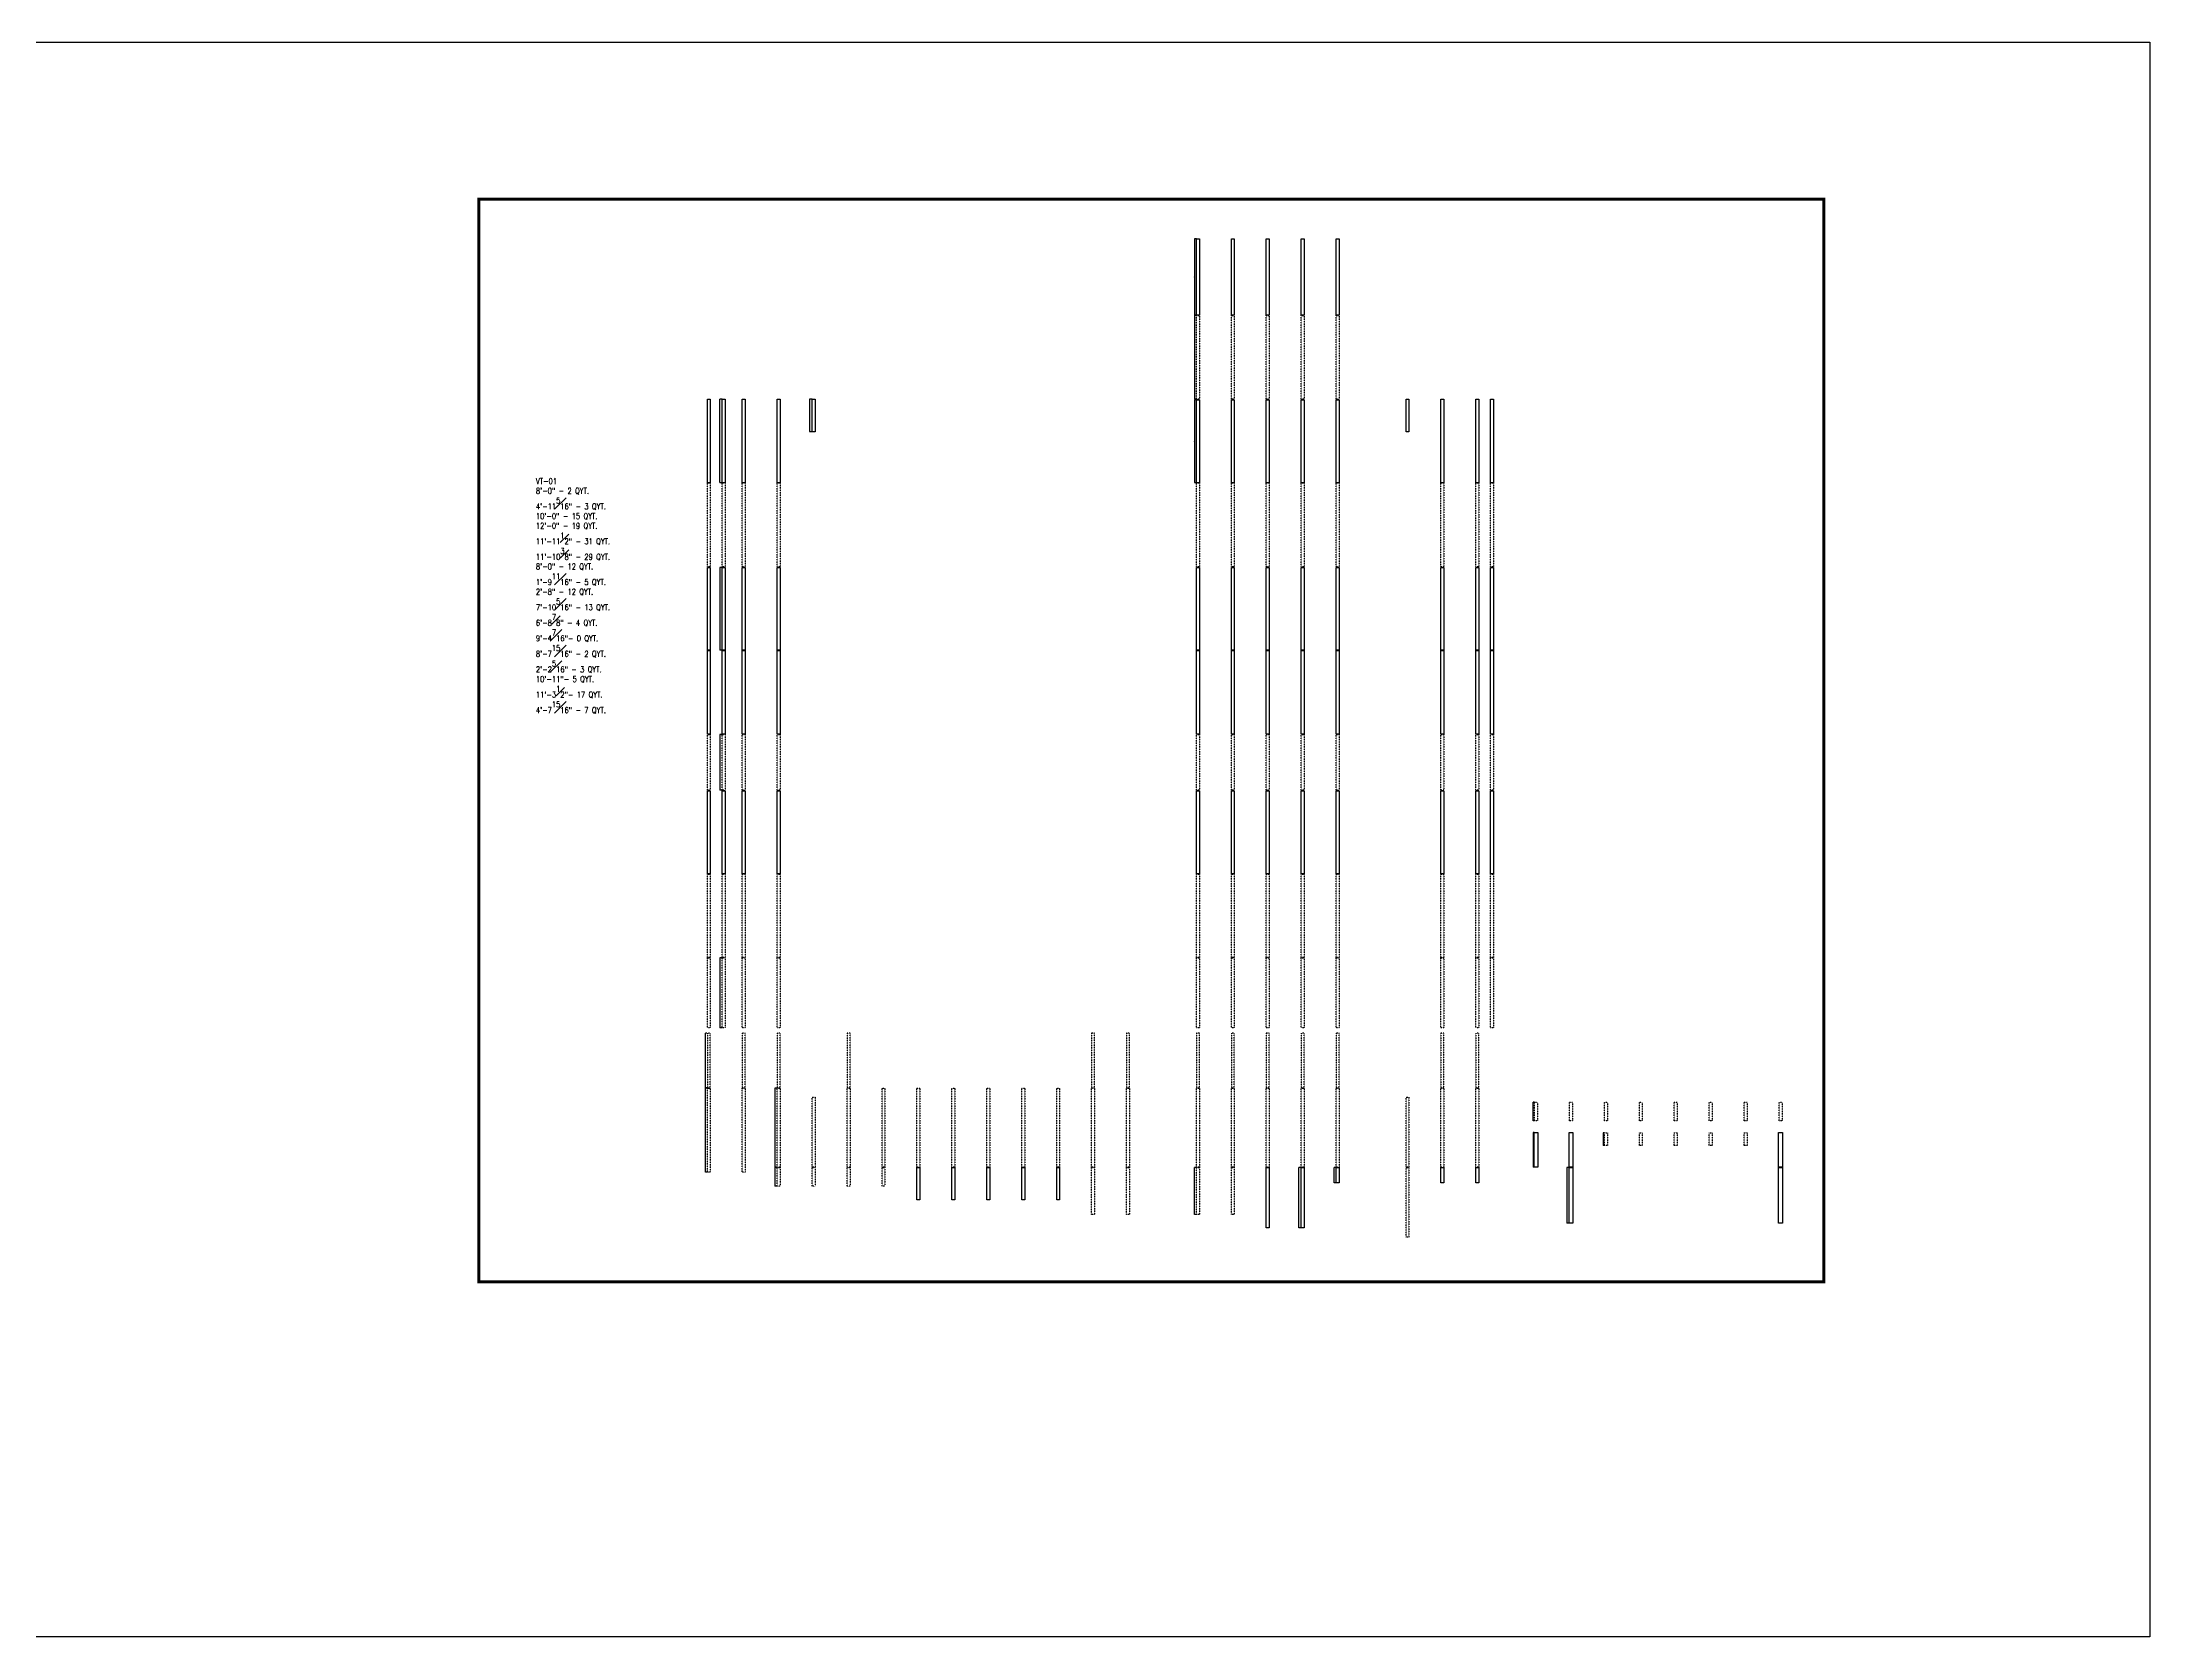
# Model space of a CAD drawing. Header units: inches. Extents: x 0 to 14480, y -2 to 5034.
# Drawn here: x 10860 to 14480, y 2154 to 4894 of the extents above; entities that cross this region are included whole.
import ezdxf

# ---------------------------------------------------------------- set-up
doc = ezdxf.new("R2010")
doc.units = ezdxf.units.IN
doc.header["$MEASUREMENT"] = 0
doc.linetypes.add('NBK_Hidden', pattern=[0.125, 0.083333, -0.041667])
doc.layers.add('!Extrusion', color=140, linetype='Continuous', lineweight=25)
doc.layers.add('0 @ 1', color=7, linetype='Continuous')
doc.styles.add('Romans', font='romans.shx', dxfattribs={"width": 0.8})
doc.dimstyles.new('NBK$0', dxfattribs={"dimtxt": 0.0625, "dimasz": 0.046875, "dimexe": 0, "dimexo": 0.03125, "dimgap": 0.03, "dimtad": 3, "dimdec": 4, "dimzin": 3, "dimdsep": 46, "dimlunit": 4, "dimtxsty": 'Romans', "dimblk": 'DOT', "dimblk1": 'DOT', "dimblk2": 'DOT', "dimcen": 0, "dimazin": 2, "dimtfac": 0.8, "dimtdec": 4, "dimtmove": 2, "dimatfit": 2, "dimfxl": 1, "dimtfill": 1, "dimfrac": 1, "dimtolj": 1, "dimtzin": 0, "dimarcsym": 1})

# ---------------------------------------------------------------- blocks, each defined once
blk = doc.blocks.new('_Dot')
at = {"color": 0, "linetype": 'ByBlock', "lineweight": -2}
blk.add_line((-0.5, 0), (-1, 0), dxfattribs=at)
at = {"color": 0, "linetype": 'ByBlock', "const_width": 0.5}
blk.add_lwpolyline([(-0.25, 0, 1), (0.25, 0, 1)], format="xyb", close=True, dxfattribs=at)
blk = doc.blocks.new('*D357')
at = {"layer": '0 @ 1', "color": 0, "lineweight": -2}
for p, q in [((1083.3, 7.9), (1079.8, 7.9)), ((1079.8, -18.3), (1079.8, 7.9)), ((1083.3, -18.4), (1079.8, -18.4))]:
    blk.add_line(p, q, dxfattribs=at)
at = {"layer": 'Defpoints', "color": 0}
for p in [(1079.8, 7.9), (1083.3, 7.9), (1083.3, -18.4)]:
    blk.add_point(p, dxfattribs=at)
at = {"layer": '0 @ 1', "color": 0, "lineweight": -2, "xscale": 0.046875, "yscale": 0.046875, "zscale": 0.046875}
for p, rotation in [((1079.8, 7.9), 90), ((1079.8, -18.4), 270)]:
    blk.add_blockref('_Dot', p, dxfattribs=dict(at, rotation=rotation))
at = {"layer": '0 @ 1', "color": 0, "char_height": 0.0625, "attachment_point": 5, "rotation": 90, "style": 'Romans'}
for s, insert in [('\\A1;2\'-2{\\H0.800000x;\\S5#16;}"', (1079.8, -5.2)), ('\\A1;[668]', (1079.9, -5.2))]:
    blk.add_mtext(s, dxfattribs=dict(at, insert=insert))
blk = doc.blocks.new('*D358')
at = {"layer": '0 @ 1', "color": 0, "lineweight": -2}
for p, q in [((1023.3, 7.9), (1019.3, 7.9)), ((1019.3, -96), (1019.3, 7.9)), ((1023.3, -96), (1019.3, -96))]:
    blk.add_line(p, q, dxfattribs=at)
at = {"layer": 'Defpoints', "color": 0}
for p in [(1019.3, 7.9), (1023.3, 7.9), (1023.3, -96)]:
    blk.add_point(p, dxfattribs=at)
at = {"layer": '0 @ 1', "color": 0, "lineweight": -2, "xscale": 0.046875, "yscale": 0.046875, "zscale": 0.046875}
for p, rotation in [((1019.3, 7.9), 90), ((1019.3, -96), 270)]:
    blk.add_blockref('_Dot', p, dxfattribs=dict(at, rotation=rotation))
at = {"layer": '0 @ 1', "color": 0, "char_height": 0.0625, "attachment_point": 5, "rotation": 90, "style": 'Romans'}
for s, insert in [('\\A1;8\'-7{\\H0.800000x;\\S15#16;}"', (1019.2, -44.1)), ('\\A1;[2640.5]', (1019.3, -44.1))]:
    blk.add_mtext(s, dxfattribs=dict(at, insert=insert))
blk = doc.blocks.new('*D359')
at = {"layer": '0 @ 1', "color": 0, "lineweight": -2}
for p, q in [((843.3, 7.9), (839.9, 7.9)), ((839.9, -72.9), (839.9, 7.9)), ((843.3, -72.9), (839.9, -72.9))]:
    blk.add_line(p, q, dxfattribs=at)
at = {"layer": 'Defpoints', "color": 0}
for p in [(839.9, 7.9), (843.3, 7.9), (843.3, -72.9)]:
    blk.add_point(p, dxfattribs=at)
at = {"layer": '0 @ 1', "color": 0, "lineweight": -2, "xscale": 0.046875, "yscale": 0.046875, "zscale": 0.046875}
for p, rotation in [((839.9, 7.9), 90), ((839.9, -72.9), 270)]:
    blk.add_blockref('_Dot', p, dxfattribs=dict(at, rotation=rotation))
at = {"layer": '0 @ 1', "color": 0, "char_height": 0.0625, "attachment_point": 5, "rotation": 90, "style": 'Romans'}
for s, insert in [('\\A1;6\'-8{\\H0.800000x;\\S7#8;}"', (839.8, -32.5)), ('\\A1;[2053.5]', (840, -32.5))]:
    blk.add_mtext(s, dxfattribs=dict(at, insert=insert))
blk = doc.blocks.new('*D360')
at = {"layer": '0 @ 1', "color": 0, "lineweight": -2}
for p, q in [((123.3, 7.9), (119.1, 7.9)), ((119.1, 7.9), (119.1, -24)), ((123.3, -24.1), (119.1, -24.1))]:
    blk.add_line(p, q, dxfattribs=at)
at = {"layer": 'Defpoints', "color": 0}
for p in [(123.3, 7.9), (119.1, -24.1), (123.3, -24.1)]:
    blk.add_point(p, dxfattribs=at)
at = {"layer": '0 @ 1', "color": 0, "lineweight": -2, "xscale": 0.046875, "yscale": 0.046875, "zscale": 0.046875}
for p, rotation in [((119.1, 7.9), 90), ((119.1, -24.1), 270)]:
    blk.add_blockref('_Dot', p, dxfattribs=dict(at, rotation=rotation))
at = {"layer": '0 @ 1', "color": 0, "char_height": 0.0625, "attachment_point": 5, "rotation": 90, "style": 'Romans'}
for s, insert in [('\\A1;2\'-8"', (119, -8.1)), ('\\A1;[812.5]', (119.1, -8.1))]:
    blk.add_mtext(s, dxfattribs=dict(at, insert=insert))
blk = doc.blocks.new('*D361')
at = {"layer": '0 @ 1', "color": 0, "lineweight": -2}
for p, q in [((123.3, 143.9), (119.1, 143.9)), ((119.1, 143.9), (119.1, 8.5)), ((123.3, 8.4), (119.1, 8.4))]:
    blk.add_line(p, q, dxfattribs=at)
at = {"layer": 'Defpoints', "color": 0}
for p in [(123.3, 143.9), (119.1, 8.4), (123.3, 8.4)]:
    blk.add_point(p, dxfattribs=at)
at = {"layer": '0 @ 1', "color": 0, "lineweight": -2, "xscale": 0.046875, "yscale": 0.046875, "zscale": 0.046875}
for p, rotation in [((119.1, 143.9), 90), ((119.1, 8.4), 270)]:
    blk.add_blockref('_Dot', p, dxfattribs=dict(at, rotation=rotation))
at = {"layer": '0 @ 1', "color": 0, "char_height": 0.0625, "attachment_point": 5, "rotation": 90, "style": 'Romans'}
for s, insert in [('\\A1;11\'-3{\\H0.800000x;\\S1#2;}"', (119, 76.2)), ('\\A1;[3441.5]', (119.1, 76.2))]:
    blk.add_mtext(s, dxfattribs=dict(at, insert=insert))
blk = doc.blocks.new('*D362')
at = {"layer": '0 @ 1', "color": 0, "lineweight": -2}
for p, q in [((3.3, 143.9), (0, 143.9)), ((0, 0), (0, 143.9)), ((3.3, 0), (0, 0))]:
    blk.add_line(p, q, dxfattribs=at)
at = {"layer": 'Defpoints', "color": 0}
for p in [(0, 143.9), (3.3, 143.9), (3.3, 0)]:
    blk.add_point(p, dxfattribs=at)
at = {"layer": '0 @ 1', "color": 0, "lineweight": -2, "xscale": 0.046875, "yscale": 0.046875, "zscale": 0.046875}
for p, rotation in [((0, 143.9), 90), ((0, 0), 270)]:
    blk.add_blockref('_Dot', p, dxfattribs=dict(at, rotation=rotation))
at = {"layer": '0 @ 1', "color": 0, "char_height": 0.0625, "attachment_point": 5, "rotation": 90, "style": 'Romans'}
for s, insert in [('\\A1;12\'-0"', (-0.1, 71.9)), ('\\A1;[3657]', (0.1, 71.9))]:
    blk.add_mtext(s, dxfattribs=dict(at, insert=insert))
blk = doc.blocks.new('*D363')
at = {"layer": '0 @ 1', "color": 0, "lineweight": -2}
for p, q in [((2.5, 238.8), (0, 238.8)), ((0, 144.5), (0, 238.7)), ((2.5, 144.4), (0, 144.4))]:
    blk.add_line(p, q, dxfattribs=at)
at = {"layer": 'Defpoints', "color": 0}
for p in [(0, 238.8), (2.5, 238.8), (2.5, 144.4)]:
    blk.add_point(p, dxfattribs=at)
at = {"layer": '0 @ 1', "color": 0, "lineweight": -2, "xscale": 0.046875, "yscale": 0.046875, "zscale": 0.046875}
for p, rotation in [((0, 238.8), 90), ((0, 144.4), 270)]:
    blk.add_blockref('_Dot', p, dxfattribs=dict(at, rotation=rotation))
at = {"layer": '0 @ 1', "color": 0, "char_height": 0.0625, "attachment_point": 5, "rotation": 90, "style": 'Romans'}
for s, insert in [('\\A1;7\'-10{\\H0.800000x;\\S5#16;}"', (-0.1, 191.6)), ('\\A1;[2396]', (0.1, 191.6))]:
    blk.add_mtext(s, dxfattribs=dict(at, insert=insert))
blk = doc.blocks.new('*D364')
at = {"layer": '0 @ 1', "color": 0, "lineweight": -2}
for p, q in [((1483.2, 7.9), (1479.2, 7.9)), ((1479.2, 7.9), (1479.2, -88)), ((1483.2, -88.1), (1479.2, -88.1))]:
    blk.add_line(p, q, dxfattribs=at)
at = {"layer": 'Defpoints', "color": 0}
for p in [(1483.3, 7.9), (1479.2, -88.1), (1483.3, -88.1)]:
    blk.add_point(p, dxfattribs=at)
at = {"layer": '0 @ 1', "color": 0, "lineweight": -2, "xscale": 0.046875, "yscale": 0.046875, "zscale": 0.046875}
for p, rotation in [((1479.2, 7.9), 90), ((1479.2, -88.1), 270)]:
    blk.add_blockref('_Dot', p, dxfattribs=dict(at, rotation=rotation))
at = {"layer": '0 @ 1', "color": 0, "char_height": 0.0625, "attachment_point": 5, "rotation": 90, "style": 'Romans'}
for s, insert in [('\\A1;8\'-0"', (1479.2, -40.1)), ('\\A1;[2438.5]', (1479.3, -40.1))]:
    blk.add_mtext(s, dxfattribs=dict(at, insert=insert))
blk = doc.blocks.new('*D365')
at = {"layer": '0 @ 1', "color": 0, "lineweight": -2}
for p, q in [((1423.2, 67.8), (1421.9, 67.8)), ((1421.9, 67.7), (1421.9, 8.5)), ((1423.2, 8.4), (1421.9, 8.4))]:
    blk.add_line(p, q, dxfattribs=at)
at = {"layer": 'Defpoints', "color": 0}
for p in [(1423.3, 67.8), (1421.9, 8.4), (1423.3, 8.4)]:
    blk.add_point(p, dxfattribs=at)
at = {"layer": '0 @ 1', "color": 0, "lineweight": -2, "xscale": 0.046875, "yscale": 0.046875, "zscale": 0.046875}
for p, rotation in [((1421.9, 67.8), 90), ((1421.9, 8.4), 270)]:
    blk.add_blockref('_Dot', p, dxfattribs=dict(at, rotation=rotation))
at = {"layer": '0 @ 1', "color": 0, "char_height": 0.0625, "attachment_point": 5, "rotation": 90, "style": 'Romans'}
for s, insert in [('\\A1;4\'-11{\\H0.800000x;\\S5#16;}"', (1421.8, 38.1)), ('\\A1;[1507]', (1422, 38.1))]:
    blk.add_mtext(s, dxfattribs=dict(at, insert=insert))
blk = doc.blocks.new('*D366')
at = {"layer": '0 @ 1', "color": 0, "lineweight": -2}
for p, q in [((1424, 120), (1421.9, 120)), ((1421.9, 88), (1421.9, 119.9)), ((1424, 88), (1421.9, 88))]:
    blk.add_line(p, q, dxfattribs=at)
at = {"layer": 'Defpoints', "color": 0}
for p in [(1421.9, 120), (1424.1, 120), (1424.1, 88)]:
    blk.add_point(p, dxfattribs=at)
at = {"layer": '0 @ 1', "color": 0, "lineweight": -2, "xscale": 0.046875, "yscale": 0.046875, "zscale": 0.046875}
for p, rotation in [((1421.9, 120), 90), ((1421.9, 88), 270)]:
    blk.add_blockref('_Dot', p, dxfattribs=dict(at, rotation=rotation))
at = {"layer": '0 @ 1', "color": 0, "char_height": 0.0625, "attachment_point": 5, "rotation": 90, "style": 'Romans'}
for s, insert in [('\\A1;2\'-8"', (1421.8, 104)), ('\\A1;[812.5]', (1422, 104))]:
    blk.add_mtext(s, dxfattribs=dict(at, insert=insert))
blk = doc.blocks.new('*D367')
at = {"layer": '0 @ 1', "color": 0, "lineweight": -2}
for p, q in [((28.9, 751.9), (24.5, 751.9)), ((24.5, 751.9), (24.5, 656)), ((28.9, 655.9), (24.5, 655.9))]:
    blk.add_line(p, q, dxfattribs=at)
at = {"layer": 'Defpoints', "color": 0}
for p in [(28.9, 751.9), (24.5, 655.9), (28.9, 655.9)]:
    blk.add_point(p, dxfattribs=at)
at = {"layer": '0 @ 1', "color": 0, "lineweight": -2, "xscale": 0.046875, "yscale": 0.046875, "zscale": 0.046875}
for p, rotation in [((24.5, 751.9), 90), ((24.5, 655.9), 270)]:
    blk.add_blockref('_Dot', p, dxfattribs=dict(at, rotation=rotation))
at = {"layer": '0 @ 1', "color": 0, "char_height": 0.0625, "attachment_point": 5, "rotation": 90, "style": 'Romans'}
for s, insert in [('\\A1;8\'-0"', (24.5, 703.9)), ('\\A1;[2438.5]', (24.6, 703.9))]:
    blk.add_mtext(s, dxfattribs=dict(at, insert=insert))
blk = doc.blocks.new('*D368')
at = {"layer": '0 @ 1', "color": 0, "lineweight": -2}
for p, q in [((28.9, 1327.9), (24.5, 1327.9)), ((24.5, 1184.5), (24.5, 1327.9)), ((28.9, 1184.4), (24.5, 1184.4))]:
    blk.add_line(p, q, dxfattribs=at)
at = {"layer": 'Defpoints', "color": 0}
for p in [(24.5, 1327.9), (28.9, 1327.9), (28.9, 1184.4)]:
    blk.add_point(p, dxfattribs=at)
at = {"layer": '0 @ 1', "color": 0, "lineweight": -2, "xscale": 0.046875, "yscale": 0.046875, "zscale": 0.046875}
for p, rotation in [((24.5, 1327.9), 90), ((24.5, 1184.4), 270)]:
    blk.add_blockref('_Dot', p, dxfattribs=dict(at, rotation=rotation))
at = {"layer": '0 @ 1', "color": 0, "char_height": 0.0625, "attachment_point": 5, "rotation": 90, "style": 'Romans'}
for s, insert in [('\\A1;11\'-11{\\H0.800000x;\\S1#2;}"', (24.4, 1256.2)), ('\\A1;[3645]', (24.6, 1256.2))]:
    blk.add_mtext(s, dxfattribs=dict(at, insert=insert))
blk = doc.blocks.new('*D369')
at = {"layer": '0 @ 1', "color": 0, "lineweight": -2}
for p, q in [((183.3, 1328), (178.9, 1328)), ((178.9, 1327.9), (178.9, 1272.1)), ((183.3, 1272), (178.9, 1272))]:
    blk.add_line(p, q, dxfattribs=at)
at = {"layer": 'Defpoints', "color": 0}
for p in [(183.3, 1328), (178.9, 1272), (183.3, 1272)]:
    blk.add_point(p, dxfattribs=at)
at = {"layer": '0 @ 1', "color": 0, "lineweight": -2, "xscale": 0.046875, "yscale": 0.046875, "zscale": 0.046875}
for p, rotation in [((178.9, 1328), 90), ((178.9, 1272), 270)]:
    blk.add_blockref('_Dot', p, dxfattribs=dict(at, rotation=rotation))
at = {"layer": '0 @ 1', "color": 0, "char_height": 0.0625, "attachment_point": 5, "rotation": 90, "style": 'Romans'}
for s, insert in [('\\A1;4\'-7{\\H0.800000x;\\S15#16;}"', (178.9, 1300)), ('\\A1;[1421.5]', (179, 1300))]:
    blk.add_mtext(s, dxfattribs=dict(at, insert=insert))
blk = doc.blocks.new('*D370')
at = {"layer": '0 @ 1', "color": 0, "lineweight": -2}
for p, q in [((843.3, 1326.8), (839.7, 1326.8)), ((839.7, 1326.7), (839.7, 1184.5)), ((843.3, 1184.4), (839.7, 1184.4))]:
    blk.add_line(p, q, dxfattribs=at)
at = {"layer": 'Defpoints', "color": 0}
for p in [(843.3, 1326.8), (839.7, 1184.4), (843.3, 1184.4)]:
    blk.add_point(p, dxfattribs=at)
at = {"layer": '0 @ 1', "color": 0, "lineweight": -2, "xscale": 0.046875, "yscale": 0.046875, "zscale": 0.046875}
for p, rotation in [((839.7, 1326.8), 90), ((839.7, 1184.4), 270)]:
    blk.add_blockref('_Dot', p, dxfattribs=dict(at, rotation=rotation))
at = {"layer": '0 @ 1', "color": 0, "char_height": 0.0625, "attachment_point": 5, "rotation": 90, "style": 'Romans'}
for s, insert in [('\\A1;11\'-10{\\H0.800000x;\\S3#8;}"', (839.6, 1255.6)), ('\\A1;[3615.5]', (839.7, 1255.6))]:
    blk.add_mtext(s, dxfattribs=dict(at, insert=insert))
blk = doc.blocks.new('*D371')
at = {"layer": '0 @ 1', "color": 0, "lineweight": -2}
for p, q in [((1544, 67.3), (1542.1, 67.3)), ((1542.1, 67.3), (1542.1, 45.6)), ((1544, 45.6), (1542.1, 45.6))]:
    blk.add_line(p, q, dxfattribs=at)
at = {"layer": 'Defpoints', "color": 0}
for p in [(1542.1, 45.6), (1544.1, 67.3), (1544.1, 45.6)]:
    blk.add_point(p, dxfattribs=at)
at = {"layer": '0 @ 1', "color": 0, "lineweight": -2, "xscale": 0.046875, "yscale": 0.046875, "zscale": 0.046875}
for p, rotation in [((1542.1, 67.3), 90), ((1542.1, 45.6), 270)]:
    blk.add_blockref('_Dot', p, dxfattribs=dict(at, rotation=rotation))
at = {"layer": '0 @ 1', "color": 0, "char_height": 0.0625, "attachment_point": 5, "rotation": 90, "style": 'Romans'}
for s, insert in [('\\A1;1\'-9{\\H0.800000x;\\S11#16;}"', (1542, 56.5)), ('\\A1;[551.5]', (1542.2, 56.5))]:
    blk.add_mtext(s, dxfattribs=dict(at, insert=insert))
blk = doc.blocks.new('*D372')
at = {"layer": '0 @ 1', "color": 0, "lineweight": -2}
for p, q in [((843.3, 1471.9), (839.7, 1471.9)), ((839.7, 1471.9), (839.7, 1328)), ((843.3, 1327.9), (839.7, 1327.9))]:
    blk.add_line(p, q, dxfattribs=at)
at = {"layer": 'Defpoints', "color": 0}
for p in [(843.3, 1471.9), (839.7, 1327.9), (843.3, 1327.9)]:
    blk.add_point(p, dxfattribs=at)
at = {"layer": '0 @ 1', "color": 0, "lineweight": -2, "xscale": 0.046875, "yscale": 0.046875, "zscale": 0.046875}
for p, rotation in [((839.7, 1471.9), 90), ((839.7, 1327.9), 270)]:
    blk.add_blockref('_Dot', p, dxfattribs=dict(at, rotation=rotation))
at = {"layer": '0 @ 1', "color": 0, "char_height": 0.0625, "attachment_point": 5, "rotation": 90, "style": 'Romans'}
for s, insert in [('\\A1;12\'-0"', (839.6, 1399.9)), ('\\A1;[3658]', (839.7, 1399.9))]:
    blk.add_mtext(s, dxfattribs=dict(at, insert=insert))
blk = doc.blocks.new('*D373')
at = {"layer": '0 @ 1', "color": 0, "lineweight": -2}
for p, q in [((28.9, 367.9), (24.5, 367.9)), ((24.5, 367.9), (24.5, 248)), ((28.9, 247.9), (24.5, 247.9))]:
    blk.add_line(p, q, dxfattribs=at)
at = {"layer": 'Defpoints', "color": 0}
for p in [(28.9, 367.9), (24.5, 247.9), (28.9, 247.9)]:
    blk.add_point(p, dxfattribs=at)
at = {"layer": '0 @ 1', "color": 0, "lineweight": -2, "xscale": 0.046875, "yscale": 0.046875, "zscale": 0.046875}
for p, rotation in [((24.5, 367.9), 90), ((24.5, 247.9), 270)]:
    blk.add_blockref('_Dot', p, dxfattribs=dict(at, rotation=rotation))
at = {"layer": '0 @ 1', "color": 0, "char_height": 0.0625, "attachment_point": 5, "rotation": 90, "style": 'Romans'}
for s, insert in [('\\A1;10\'-0"', (24.5, 307.9)), ('\\A1;[3048.5]', (24.6, 307.9))]:
    blk.add_mtext(s, dxfattribs=dict(at, insert=insert))
blk = doc.blocks.new('*D374')
at = {"layer": '0 @ 1', "color": 0, "lineweight": -2}
for p, q in [((28.9, 1038.8), (24.5, 1038.8)), ((24.5, 1038.7), (24.5, 896.5)), ((28.9, 896.4), (24.5, 896.4))]:
    blk.add_line(p, q, dxfattribs=at)
at = {"layer": 'Defpoints', "color": 0}
for p in [(28.9, 1038.8), (24.5, 896.4), (28.9, 896.4)]:
    blk.add_point(p, dxfattribs=at)
at = {"layer": '0 @ 1', "color": 0, "lineweight": -2, "xscale": 0.046875, "yscale": 0.046875, "zscale": 0.046875}
for p, rotation in [((24.5, 1038.8), 90), ((24.5, 896.4), 270)]:
    blk.add_blockref('_Dot', p, dxfattribs=dict(at, rotation=rotation))
at = {"layer": '0 @ 1', "color": 0, "char_height": 0.0625, "attachment_point": 5, "rotation": 90, "style": 'Romans'}
for s, insert in [('\\A1;11\'-10{\\H0.800000x;\\S3#8;}"', (24.4, 967.6)), ('\\A1;[3615.5]', (24.6, 967.6))]:
    blk.add_mtext(s, dxfattribs=dict(at, insert=insert))
blk = doc.blocks.new('*D375')
at = {"layer": '0 @ 1', "color": 0, "lineweight": -2}
for p, q in [((843.3, 1603.4), (839.7, 1603.4)), ((839.7, 1603.4), (839.7, 1472.5)), ((843.3, 1472.4), (839.7, 1472.4))]:
    blk.add_line(p, q, dxfattribs=at)
at = {"layer": 'Defpoints', "color": 0}
for p in [(843.3, 1603.4), (839.7, 1472.4), (843.3, 1472.4)]:
    blk.add_point(p, dxfattribs=at)
at = {"layer": '0 @ 1', "color": 0, "lineweight": -2, "xscale": 0.046875, "yscale": 0.046875, "zscale": 0.046875}
for p, rotation in [((839.7, 1603.4), 90), ((839.7, 1472.4), 270)]:
    blk.add_blockref('_Dot', p, dxfattribs=dict(at, rotation=rotation))
at = {"layer": '0 @ 1', "color": 0, "char_height": 0.0625, "attachment_point": 5, "rotation": 90, "style": 'Romans'}
for s, insert in [('\\A1;10\'-11"', (839.6, 1537.9)), ('\\A1;[3327.5]', (839.7, 1537.9))]:
    blk.add_mtext(s, dxfattribs=dict(at, insert=insert))
blk = doc.blocks.new('TOP4')
at = {"layer": '!Extrusion', "color": 223}
for points in [[(843.28878, 1472.42901), (843.28878, 1603.42901), (848.36752, 1603.42901), (848.36752, 1472.42901)], [(903.28878, 1472.42901), (903.28878, 1603.42901), (908.36752, 1603.42901), (908.36752, 1472.42901)], [(963.28878, 1472.42901), (963.28878, 1603.42901), (968.36752, 1603.42901), (968.36752, 1472.42901)], [(1023.28878, 1472.42901), (1023.28878, 1603.42901), (1028.36752, 1603.42901), (1028.36752, 1472.42901)], [(1083.28878, 1472.42901), (1083.28878, 1603.42901), (1088.36752, 1603.42901), (1088.36752, 1472.42901)]]:
    blk.add_lwpolyline(points, close=True, dxfattribs=at)
at = {"layer": '!Extrusion', "color": 30, "linetype": 'NBK_Hidden'}
for points in [[(843.28878, 1327.90884), (843.28878, 1471.92901), (848.36752, 1471.92901), (848.36752, 1327.90884)], [(903.28878, 1327.90884), (903.28878, 1471.92901), (908.36752, 1471.92901), (908.36752, 1327.90884)], [(963.28878, 1327.90884), (963.28878, 1471.92901), (968.36752, 1471.92901), (968.36752, 1327.90884)], [(1023.28878, 1327.90884), (1023.28878, 1471.92901), (1028.36752, 1471.92901), (1028.36752, 1327.90884)], [(1083.28878, 1327.90884), (1083.28878, 1471.92901), (1088.36752, 1471.92901), (1088.36752, 1327.90884)], [(8.36743, 1183.92901), (8.36743, 1039.90884), (3.28869, 1039.90884), (3.28869, 1183.92901)], [(33.99252, 1183.92901), (33.99252, 1039.90884), (28.91378, 1039.90884), (28.91378, 1183.92901)], [(68.36752, 1183.92901), (68.36752, 1039.90884), (63.28878, 1039.90884), (63.28878, 1183.92901)], [(128.36752, 1183.92901), (128.36752, 1039.90884), (123.28878, 1039.90884), (123.28878, 1183.92901)], [(848.36752, 1183.92901), (848.36752, 1039.90884), (843.28878, 1039.90884), (843.28878, 1183.92901)], [(908.36752, 1183.92901), (908.36752, 1039.90884), (903.28878, 1039.90884), (903.28878, 1183.92901)], [(968.36752, 1183.92901), (968.36752, 1039.90884), (963.28878, 1039.90884), (963.28878, 1183.92901)], [(1028.36752, 1183.92901), (1028.36752, 1039.90884), (1023.28878, 1039.90884), (1023.28878, 1183.92901)], [(1088.36752, 1183.92901), (1088.36752, 1039.90884), (1083.28878, 1039.90884), (1083.28878, 1183.92901)], [(1268.36752, 1183.92901), (1268.36752, 1039.90884), (1263.28878, 1039.90884), (1263.28878, 1183.92901)], [(1328.36752, 1183.92901), (1328.36752, 1039.90884), (1323.28878, 1039.90884), (1323.28878, 1183.92901)], [(1353.53995, 1183.92901), (1353.53995, 1039.90884), (1348.46121, 1039.90884), (1348.46121, 1183.92901)], [(8.36743, 143.92901), (8.36743, -0.04688), (3.28869, -0.04688), (3.28869, 143.92901)], [(68.36761, 143.92901), (68.36761, -0.04688), (63.28887, -0.04688), (63.28887, 143.92901)]]:
    blk.add_lwpolyline(points, close=True, dxfattribs=at)
at = {"layer": '!Extrusion', "color": 5}
for points in [[(3.28878, 1184.42901), (3.28878, 1327.93295), (8.36752, 1327.93295), (8.36752, 1184.42901)], [(28.91378, 1184.42901), (28.91378, 1327.93295), (33.99252, 1327.93295), (33.99252, 1184.42901)], [(63.28878, 1184.42901), (63.28878, 1327.93295), (68.36752, 1327.93295), (68.36752, 1184.42901)], [(123.28878, 1184.42901), (123.28878, 1327.93295), (128.36752, 1327.93295), (128.36752, 1184.42901)], [(1263.28878, 1184.42901), (1263.28878, 1327.93295), (1268.36752, 1327.93295), (1268.36752, 1184.42901)], [(1323.28878, 1184.42901), (1323.28878, 1327.93295), (1328.36752, 1327.93295), (1328.36752, 1184.42901)], [(1348.46121, 1184.42901), (1348.46121, 1327.93295), (1353.53995, 1327.93295), (1353.53995, 1184.42901)], [(8.36743, 895.93295), (8.36743, 752.42901), (3.28869, 752.42901), (3.28869, 895.93295)], [(33.99252, 895.93295), (33.99252, 752.42901), (28.91378, 752.42901), (28.91378, 895.93295)], [(68.36752, 895.93295), (68.36752, 752.42901), (63.28878, 752.42901), (63.28878, 895.93295)], [(128.36752, 895.93295), (128.36752, 752.42901), (123.28878, 752.42901), (123.28878, 895.93295)], [(848.36752, 895.93295), (848.36752, 752.42901), (843.28878, 752.42901), (843.28878, 895.93295)], [(908.36752, 895.93295), (908.36752, 752.42901), (903.28878, 752.42901), (903.28878, 895.93295)], [(968.36752, 895.93295), (968.36752, 752.42901), (963.28878, 752.42901), (963.28878, 895.93295)], [(1028.36752, 895.93295), (1028.36752, 752.42901), (1023.28878, 752.42901), (1023.28878, 895.93295)], [(1088.36752, 895.93295), (1088.36752, 752.42901), (1083.28878, 752.42901), (1083.28878, 895.93295)], [(1268.36752, 895.93295), (1268.36752, 752.42901), (1263.28878, 752.42901), (1263.28878, 895.93295)], [(1328.36752, 895.93295), (1328.36752, 752.42901), (1323.28878, 752.42901), (1323.28878, 895.93295)], [(1353.53995, 895.93295), (1353.53995, 752.42901), (1348.46121, 752.42901), (1348.46121, 895.93295)]]:
    blk.add_lwpolyline(points, close=True, dxfattribs=at)
at = {"layer": '!Extrusion', "color": 140}
for points in [[(843.28878, 1184.42901), (843.28878, 1326.7799), (848.36752, 1326.7799), (848.36752, 1184.42901)], [(908.36752, 1326.78383), (908.36752, 1184.42901), (903.28878, 1184.42901), (903.28878, 1326.78383)], [(968.36752, 1326.78383), (968.36752, 1184.42901), (963.28878, 1184.42901), (963.28878, 1326.78383)], [(1028.36752, 1326.78383), (1028.36752, 1184.42901), (1023.28878, 1184.42901), (1023.28878, 1326.78383)], [(1088.36752, 1326.78383), (1088.36752, 1184.42901), (1083.28878, 1184.42901), (1083.28878, 1326.78383)], [(3.28869, 896.43295), (3.28869, 1038.78383), (8.36743, 1038.78383), (8.36743, 896.43295)], [(28.91378, 896.43295), (28.91378, 1038.78383), (33.99252, 1038.78383), (33.99252, 896.43295)], [(63.28878, 896.43295), (63.28878, 1038.78383), (68.36752, 1038.78383), (68.36752, 896.43295)], [(123.28878, 896.43295), (123.28878, 1038.78383), (128.36752, 1038.78383), (128.36752, 896.43295)], [(843.28878, 896.43295), (843.28878, 1038.78383), (848.36752, 1038.78383), (848.36752, 896.43295)], [(903.28878, 896.43295), (903.28878, 1038.78383), (908.36752, 1038.78383), (908.36752, 896.43295)], [(963.28878, 896.43295), (963.28878, 1038.78383), (968.36752, 1038.78383), (968.36752, 896.43295)], [(1023.28878, 896.43295), (1023.28878, 1038.78383), (1028.36752, 1038.78383), (1028.36752, 896.43295)], [(1083.28878, 896.43295), (1083.28878, 1038.78383), (1088.36752, 1038.78383), (1088.36752, 896.43295)], [(1263.28878, 896.43295), (1263.28878, 1038.78383), (1268.36752, 1038.78383), (1268.36752, 896.43295)], [(1323.28878, 896.43295), (1323.28878, 1038.78383), (1328.36752, 1038.78383), (1328.36752, 896.43295)], [(1348.46121, 896.43295), (1348.46121, 1038.78383), (1353.53995, 1038.78383), (1353.53995, 896.43295)], [(3.28869, 512.43295), (3.28869, 654.78383), (8.36743, 654.78383), (8.36743, 512.43295)], [(28.91378, 512.43295), (28.91378, 654.78383), (33.99252, 654.78383), (33.99252, 512.43295)], [(63.28878, 512.43295), (63.28878, 654.78383), (68.36752, 654.78383), (68.36752, 512.43295)], [(123.28878, 512.43295), (123.28878, 654.78383), (128.36752, 654.78383), (128.36752, 512.43295)], [(843.28878, 512.43295), (843.28878, 654.78383), (848.36752, 654.78383), (848.36752, 512.43295)], [(903.28878, 512.43295), (903.28878, 654.78383), (908.36752, 654.78383), (908.36752, 512.43295)], [(963.28878, 512.43295), (963.28878, 654.78383), (968.36752, 654.78383), (968.36752, 512.43295)], [(1023.28878, 512.43295), (1023.28878, 654.78383), (1028.36752, 654.78383), (1028.36752, 512.43295)], [(1083.28878, 512.43295), (1083.28878, 654.78383), (1088.36752, 654.78383), (1088.36752, 512.43295)], [(1263.28878, 512.43295), (1263.28878, 654.78383), (1268.36752, 654.78383), (1268.36752, 512.43295)], [(1323.28878, 512.43295), (1323.28878, 654.78383), (1328.36752, 654.78383), (1328.36752, 512.43295)], [(1348.46121, 512.43295), (1348.46121, 654.78383), (1353.53995, 654.78383), (1353.53995, 512.43295)]]:
    blk.add_lwpolyline(points, close=True, dxfattribs=at)
at = {"layer": '!Extrusion', "color": 4, "linetype": 'NBK_Hidden'}
for points in [[(8.36743, 751.92901), (8.36743, 655.92901), (3.28869, 655.92901), (3.28869, 751.92901)], [(33.99252, 751.92901), (33.99252, 655.92901), (28.91378, 655.92901), (28.91378, 751.92901)], [(68.36752, 751.92901), (68.36752, 655.92901), (63.28878, 655.92901), (63.28878, 751.92901)], [(128.36752, 751.92901), (128.36752, 655.92901), (123.28878, 655.92901), (123.28878, 751.92901)], [(848.36752, 751.92901), (848.36752, 655.92901), (843.28878, 655.92901), (843.28878, 751.92901)], [(908.36752, 751.92901), (908.36752, 655.92901), (903.28878, 655.92901), (903.28878, 751.92901)], [(968.36752, 751.92901), (968.36752, 655.92901), (963.28878, 655.92901), (963.28878, 751.92901)], [(1028.36752, 751.92901), (1028.36752, 655.92901), (1023.28878, 655.92901), (1023.28878, 751.92901)], [(1088.36752, 751.92901), (1088.36752, 655.92901), (1083.28878, 655.92901), (1083.28878, 751.92901)], [(1268.36752, 751.92901), (1268.36752, 655.92901), (1263.28878, 655.92901), (1263.28878, 751.92901)], [(1328.36752, 751.92901), (1328.36752, 655.92901), (1323.28878, 655.92901), (1323.28878, 751.92901)], [(1353.53995, 751.92901), (1353.53995, 655.92901), (1348.46121, 655.92901), (1348.46121, 751.92901)]]:
    blk.add_lwpolyline(points, close=True, dxfattribs=at)
at = {"layer": '!Extrusion', "color": 5, "linetype": 'NBK_Hidden'}
for points in [[(8.36743, 511.93295), (8.36743, 368.42901), (3.28869, 368.42901), (3.28869, 511.93295)], [(33.99252, 511.93295), (33.99252, 368.42901), (28.91378, 368.42901), (28.91378, 511.93295)], [(68.36752, 511.93295), (68.36752, 368.42901), (63.28878, 368.42901), (63.28878, 511.93295)], [(128.36752, 511.93295), (128.36752, 368.42901), (123.28878, 368.42901), (123.28878, 511.93295)], [(848.36752, 511.93295), (848.36752, 368.42901), (843.28878, 368.42901), (843.28878, 511.93295)], [(908.36752, 511.93295), (908.36752, 368.42901), (903.28878, 368.42901), (903.28878, 511.93295)], [(968.36752, 511.93295), (968.36752, 368.42901), (963.28878, 368.42901), (963.28878, 511.93295)], [(1028.36752, 511.93295), (1028.36752, 368.42901), (1023.28878, 368.42901), (1023.28878, 511.93295)], [(1088.36752, 511.93295), (1088.36752, 368.42901), (1083.28878, 368.42901), (1083.28878, 511.93295)], [(1268.36752, 511.93295), (1268.36752, 368.42901), (1263.28878, 368.42901), (1263.28878, 511.93295)], [(1328.36752, 511.93295), (1328.36752, 368.42901), (1323.28878, 368.42901), (1323.28878, 511.93295)], [(1353.53995, 511.93295), (1353.53995, 368.42901), (1348.46121, 368.42901), (1348.46121, 511.93295)]]:
    blk.add_lwpolyline(points, close=True, dxfattribs=at)
at = {"layer": '!Extrusion', "color": 2, "linetype": 'NBK_Hidden'}
for points in [[(8.36743, 367.92901), (8.36743, 247.90883), (3.28869, 247.90883), (3.28869, 367.92901)], [(33.99252, 367.92901), (33.99252, 247.90883), (28.91378, 247.90883), (28.91378, 367.92901)], [(68.36752, 367.92901), (68.36752, 247.90883), (63.28878, 247.90883), (63.28878, 367.92901)], [(128.36752, 367.92901), (128.36752, 247.90883), (123.28878, 247.90883), (123.28878, 367.92901)], [(848.36752, 367.92901), (848.36752, 247.90883), (843.28878, 247.90883), (843.28878, 367.92901)], [(908.36752, 367.92901), (908.36752, 247.90883), (903.28878, 247.90883), (903.28878, 367.92901)], [(968.36752, 367.92901), (968.36752, 247.90883), (963.28878, 247.90883), (963.28878, 367.92901)], [(1028.36752, 367.92901), (1028.36752, 247.90883), (1023.28878, 247.90883), (1023.28878, 367.92901)], [(1088.36752, 367.92901), (1088.36752, 247.90883), (1083.28878, 247.90883), (1083.28878, 367.92901)], [(1268.36752, 367.92901), (1268.36752, 247.90883), (1263.28878, 247.90883), (1263.28878, 367.92901)], [(1328.36752, 367.92901), (1328.36752, 247.90883), (1323.28878, 247.90883), (1323.28878, 367.92901)], [(1353.53995, 367.92901), (1353.53995, 247.90883), (1348.46121, 247.90883), (1348.46121, 367.92901)], [(188.36752, 128.44919), (188.36752, 8.42901), (183.28878, 8.42901), (183.28878, 128.44919)], [(1208.36752, 128.44919), (1208.36752, 8.42901), (1203.28878, 8.42901), (1203.28878, 128.44919)], [(1208.36752, 7.98708), (1208.36752, -112.0331), (1203.28878, -112.0331), (1203.28878, 7.98708)]]:
    blk.add_lwpolyline(points, close=True, dxfattribs=at)
at = {"layer": '!Extrusion', "color": 84, "linetype": 'NBK_Hidden'}
for points in [[(3.28677, 144.42901), (8.36551, 144.42901), (8.36551, 238.75824), (3.28677, 238.75824)], [(63.28677, 144.42901), (68.36551, 144.42901), (68.36551, 238.75824), (63.28677, 238.75824)], [(123.28677, 144.42901), (128.36551, 144.42901), (128.36551, 238.75824), (123.28677, 238.75824)], [(243.28668, 144.42901), (248.36542, 144.42901), (248.36542, 238.75824), (243.28668, 238.75824)], [(663.28677, 144.42901), (668.36551, 144.42901), (668.36551, 238.75824), (663.28677, 238.75824)], [(723.28677, 144.42901), (728.36551, 144.42901), (728.36551, 238.75824), (723.28677, 238.75824)], [(843.28677, 144.42901), (848.36551, 144.42901), (848.36551, 238.75824), (843.28677, 238.75824)], [(903.28677, 144.42901), (908.36551, 144.42901), (908.36551, 238.75824), (903.28677, 238.75824)], [(963.28677, 144.42901), (968.36551, 144.42901), (968.36551, 238.75824), (963.28677, 238.75824)], [(1023.28677, 144.42901), (1028.36551, 144.42901), (1028.36551, 238.75824), (1023.28677, 238.75824)], [(1083.28677, 144.42901), (1088.36551, 144.42901), (1088.36551, 238.75824), (1083.28677, 238.75824)], [(1263.28677, 144.42901), (1268.36551, 144.42901), (1268.36551, 238.75824), (1263.28677, 238.75824)], [(1323.28677, 144.42901), (1328.36551, 144.42901), (1328.36551, 238.75824), (1323.28677, 238.75824)]]:
    blk.add_lwpolyline(points, close=True, dxfattribs=at)
at = {"layer": '!Extrusion', "color": 7, "linetype": 'NBK_Hidden'}
for points in [[(128.36761, 143.92901), (128.36761, 8.42901), (123.28887, 8.42901), (123.28887, 143.92901)], [(248.36752, 143.92901), (248.36752, 8.42901), (243.28878, 8.42901), (243.28878, 143.92901)], [(308.36752, 143.92901), (308.36752, 8.42901), (303.28878, 8.42901), (303.28878, 143.92901)], [(368.36761, 143.92901), (368.36761, 8.42901), (363.28887, 8.42901), (363.28887, 143.92901)], [(428.36761, 143.92901), (428.36761, 8.42901), (423.28887, 8.42901), (423.28887, 143.92901)], [(488.36761, 143.92901), (488.36761, 8.42901), (483.28887, 8.42901), (483.28887, 143.92901)], [(548.36761, 143.92901), (548.36761, 8.42901), (543.28887, 8.42901), (543.28887, 143.92901)], [(608.36761, 143.92901), (608.36761, 8.42901), (603.28887, 8.42901), (603.28887, 143.92901)], [(668.36761, 143.92901), (668.36761, 8.42901), (663.28887, 8.42901), (663.28887, 143.92901)], [(728.36761, 143.92901), (728.36761, 8.42901), (723.28887, 8.42901), (723.28887, 143.92901)], [(848.36761, 143.92901), (848.36761, 8.42901), (843.28887, 8.42901), (843.28887, 143.92901)], [(908.36761, 143.92901), (908.36761, 8.42901), (903.28887, 8.42901), (903.28887, 143.92901)], [(968.36761, 143.92901), (968.36761, 8.42901), (963.28887, 8.42901), (963.28887, 143.92901)], [(1028.36761, 143.92901), (1028.36761, 8.42901), (1023.28887, 8.42901), (1023.28887, 143.92901)], [(1088.36761, 143.92901), (1088.36761, 8.42901), (1083.28887, 8.42901), (1083.28887, 143.92901)], [(1268.36761, 143.92901), (1268.36761, 8.42901), (1263.28887, 8.42901), (1263.28887, 143.92901)], [(1328.36761, 143.92901), (1328.36761, 8.42901), (1323.28887, 8.42901), (1323.28887, 143.92901)]]:
    blk.add_lwpolyline(points, close=True, dxfattribs=at)
at = {"layer": '!Extrusion', "color": 64, "linetype": 'NBK_Hidden'}
for points in [[(1424.05378, 87.9669), (1424.05378, 119.95805), (1429.13252, 119.95805), (1429.13252, 87.9669)], [(1484.05378, 87.9669), (1484.05378, 119.95805), (1489.13252, 119.95805), (1489.13252, 87.9669)], [(1544.05378, 87.9669), (1544.05378, 119.95805), (1549.13252, 119.95805), (1549.13252, 87.9669)], [(1604.05378, 87.9669), (1604.05378, 119.95805), (1609.13252, 119.95805), (1609.13252, 87.9669)], [(1664.05378, 87.9669), (1664.05378, 119.95805), (1669.13252, 119.95805), (1669.13252, 87.9669)], [(1724.05378, 87.9669), (1724.05378, 119.95805), (1729.13252, 119.95805), (1729.13252, 87.9669)], [(1784.05378, 87.9669), (1784.05378, 119.95805), (1789.13252, 119.95805), (1789.13252, 87.9669)], [(1844.05378, 87.9669), (1844.05378, 119.95805), (1849.13252, 119.95805), (1849.13252, 87.9669)], [(123.28878, -24.06213), (123.28878, 7.92901), (128.36752, 7.92901), (128.36752, -24.06213)], [(183.28878, -24.06213), (183.28878, 7.92901), (188.36752, 7.92901), (188.36752, -24.06213)], [(243.28869, -24.06213), (243.28869, 7.92901), (248.36743, 7.92901), (248.36743, -24.06213)], [(303.28869, -24.06213), (303.28869, 7.92901), (308.36743, 7.92901), (308.36743, -24.06213)]]:
    blk.add_lwpolyline(points, close=True, dxfattribs=at)
at = {"layer": '!Extrusion', "color": 41}
for points in [[(1429.91992, 8.42901), (1423.26638, 8.42901), (1423.26638, 67.76809), (1428.17779, 67.76809, 1), (1428.45339, 67.76809), (1429.91992, 67.76809)], [(1489.91992, 8.42901), (1483.26638, 8.42901), (1483.26638, 67.76809), (1488.17779, 67.76809, 1), (1488.45339, 67.76809), (1489.91992, 67.76809)], [(1849.91992, 8.42901), (1843.26638, 8.42901), (1843.26638, 67.76809), (1848.17779, 67.76809, 1), (1848.45338, 67.76809), (1849.91992, 67.76809)]]:
    blk.add_lwpolyline(points, format="xyb", close=True, dxfattribs=at)
at = {"layer": '!Extrusion', "color": 93, "linetype": 'NBK_Hidden'}
for points in [[(1544.05378, 45.59633), (1544.05378, 67.30599), (1549.13252, 67.30599), (1549.13252, 45.59633)], [(1604.05378, 45.59633), (1604.05378, 67.30599), (1609.13252, 67.30599), (1609.13252, 45.59633)], [(1664.05378, 45.59633), (1664.05378, 67.30599), (1669.13252, 67.30599), (1669.13252, 45.59633)], [(1724.05378, 45.59633), (1724.05378, 67.30599), (1729.13252, 67.30599), (1729.13252, 45.59633)], [(1784.05378, 45.59633), (1784.05378, 67.30599), (1789.13252, 67.30599), (1789.13252, 45.59633)]]:
    blk.add_lwpolyline(points, close=True, dxfattribs=at)
at = {"layer": '!Extrusion', "color": 137, "linetype": 'NBK_Hidden'}
for points in [[(663.28878, 7.92901), (668.36752, 7.92901), (668.36752, -72.92159), (663.28878, -72.92159)], [(723.28878, 7.92901), (728.36752, 7.92901), (728.36752, -72.92159), (723.28878, -72.92159)], [(843.28878, 7.92901), (848.36752, 7.92901), (848.36752, -72.92159), (843.28878, -72.92159)], [(903.28878, 7.92901), (908.36752, 7.92901), (908.36752, -72.92159), (903.28878, -72.92159)]]:
    blk.add_lwpolyline(points, close=True, dxfattribs=at)
at = {"layer": '!Extrusion', "color": 1}
for points in [[(1489.91992, -88.07), (1483.26638, -88.07), (1483.26638, 7.92901), (1488.17779, 7.92901, 1), (1488.45339, 7.92901), (1489.91992, 7.92901)], [(1849.91992, -88.07), (1843.26638, -88.07), (1843.26638, 7.92901), (1848.17779, 7.92901, 1), (1848.45339, 7.92901), (1849.91992, 7.92901)]]:
    blk.add_lwpolyline(points, format="xyb", close=True, dxfattribs=at)
at = {"color": 58}
for points in [[(183.28878, 1327.96592), (188.36752, 1327.96592), (188.36752, 1272.00519), (183.28878, 1272.00519)], [(1203.28869, 1327.96626), (1208.36743, 1327.96626), (1208.36743, 1272.00553), (1203.28869, 1272.00553)], [(363.28878, 7.92901), (368.36752, 7.92901), (368.36752, -48.03172), (363.28878, -48.03172)], [(423.28878, 7.92901), (428.36752, 7.92901), (428.36752, -48.03172), (423.28878, -48.03172)], [(483.28878, 7.92901), (488.36752, 7.92901), (488.36752, -48.03172), (483.28878, -48.03172)], [(543.28878, 7.92901), (548.36752, 7.92901), (548.36752, -48.03172), (543.28878, -48.03172)], [(603.28878, 7.92901), (608.36752, 7.92901), (608.36752, -48.03172), (603.28878, -48.03172)]]:
    blk.add_lwpolyline(points, close=True, dxfattribs=at)
at = {"color": 164}
for points in [[(963.28878, 7.92901), (968.36752, 7.92901), (968.36752, -96.0331), (963.28878, -96.0331)], [(1023.28878, 7.92901), (1028.36752, 7.92901), (1028.36752, -96.0331), (1023.28878, -96.0331)]]:
    blk.add_lwpolyline(points, close=True, dxfattribs=at)
at = {"color": 216}
for points in [[(1083.28878, 7.92901), (1088.36752, 7.92901), (1088.36752, -18.37914), (1083.28878, -18.37914)], [(1263.28878, 7.92901), (1268.36752, 7.92901), (1268.36752, -18.37914), (1263.28878, -18.37914)], [(1323.28878, 7.92901), (1328.36752, 7.92901), (1328.36752, -18.37914), (1323.28878, -18.37914)]]:
    blk.add_lwpolyline(points, close=True, dxfattribs=at)
at = {"layer": '0 @ 1', "color": 254}
for base, p1, p2, picture, middle in [((839.65804, 1472.42901), (843.28878, 1603.42901), (843.28878, 1472.42901), '*D375', (839.59084, 1537.92901)), ((839.65804, 1327.90884), (843.28878, 1471.92901), (843.28878, 1327.90884), '*D372', (839.59084, 1399.91892)), ((24.52712, 1327.93295), (28.91378, 1184.42901), (28.91378, 1327.93295), '*D368', (24.44712, 1256.18098)), ((178.93853, 1272.00519), (183.28878, 1327.96592), (183.28878, 1272.00519), '*D369', (178.85853, 1299.98556)), ((839.65804, 1184.42901), (843.28878, 1326.7799), (843.28878, 1184.42901), '*D370', (839.57804, 1255.60445)), ((24.52712, 896.43295), (28.91378, 1038.78383), (28.91378, 896.43295), '*D374', (24.44712, 967.60839)), ((24.52712, 655.92901), (28.91378, 751.92901), (28.91378, 655.92901), '*D367', (24.45992, 703.92901)), ((24.52712, 247.90883), (28.91378, 367.92901), (28.91378, 247.90883), '*D373', (24.45992, 307.91892)), ((0, 238.75824), (2.49937, 144.42901), (2.49937, 238.75824), '*D363', (-0.08, 191.59363)), ((0, 143.92901), (3.28869, -0.04688), (3.28869, 143.92901), '*D362', (-0.0672, 71.94107)), ((119.06746, 8.42901), (123.28887, 143.92901), (123.28887, 8.42901), '*D361', (118.98746, 76.17901)), ((1421.884125, 119.958046), (1424.053779, 87.966905), (1424.053779, 119.958046), '*D366', (1421.816923, 103.962475)), ((1421.88413, 8.42901), (1423.26638, 67.76809), (1423.26638, 8.42901), '*D365', (1421.80413, 38.09855)), ((1542.07927, 45.59633), (1544.05378, 67.30599), (1544.05378, 45.59633), '*D371', (1541.99927, 56.45116)), ((119.06746, -24.06213), (123.28878, 7.92901), (123.28878, -24.06213), '*D360', (119.00026, -8.06656)), ((839.88631, 7.92901), (843.28878, -72.92159), (843.28878, 7.92901), '*D359', (839.80631, -32.49629)), ((1019.2723, 7.92901), (1023.28878, -96.0331), (1023.28878, 7.92901), '*D358', (1019.1923, -44.05204)), ((1079.838072, 7.929011), (1083.288779, -18.379136), (1083.288779, 7.929011), '*D357', (1079.758072, -5.225063)), ((1479.24552, -88.07), (1483.26638, 7.92901), (1483.26638, -88.07), '*D364', (1479.17832, -40.0705))]:
    dim = blk.add_linear_dim(base=base, p1=p1, p2=p2, angle=90, dimstyle='NBK$0', override={"dimscale": 1, "dimpost": '\\X', "dimtfill": 0, "dimarcsym": 0}, dxfattribs=at)
    dim.commit()
    dim.dimension.update_dxf_attribs({"geometry": picture, "text_midpoint": middle})

msp = doc.modelspace()

# ---------------------------------------------------------------- linework, layer by layer
at = {"color": 3, "elevation": 53.1}
msp.add_lwpolyline([(0, 4894.1), (14480, 4894.1), (14480, 2154.1), (0, 2154.1)], close=True, dxfattribs=at)
at = {"color": 3, "const_width": 5, "elevation": 53.1}
msp.add_lwpolyline([(11610, 4624.1), (13920, 4624.1), (13920, 2764.1), (11610, 2764.1)], close=True, dxfattribs=at)

# ---------------------------------------------------------------- block references
msp.add_blockref('TOP4', (11999.2, 2952.7, 53.1))

# ---------------------------------------------------------------- texts
at = {"insert": (11708, 4144.7, 53.1), "char_height": 10, "width": 178, "attachment_point": 1, "style": 'Romans'}
msp.add_mtext('{\\C3;VT-01\\P\\C1;8{{\\l}}\'-{{\\L}}0{{\\l}}"{{\\L}}} - 2 QYT.\\P{\\C41;{{\\l}}4\'-11\\S5#16;"{{\\L}}} - 3 QYT.\\P{\\C2;10\'-0"} - {\\C3;15 QYT.}\\P{\\C30;12\'-0"} - {\\C3;19 QYT.}\\P{\\C5;{{\\l}}11\'-11\\S1#2;"{{\\L}}} - {\\C3;31 QYT.}\\P{\\C140;{{\\l}}11\'-10\\S3#8;"{{\\L}}} - {\\C3;29 QYT.}\\P{\\C4;8{{\\l}}\'-{{\\L}}0{{\\l}}"{{\\L}}} - {\\C3;12 QYT.}\\P{\\C93;{{\\l}}1\'-9\\S11#16;"{{\\L}}} - 5 QYT.\\P{\\C64;{{\\l}}2\'-8"{{\\L}}\\C3; }- 12 QYT.\\P{\\C84;{{\\l}}7\'-10\\S5#16;"{{\\L}}} - 13 QYT.\\P{\\C137;{{\\l}}6\'-8\\S7#8;"{{\\L}}} - 4 QYT.\\P{\\C163;{{\\l}}9\'-4\\S7#16;"{{\\L}}}- {\\C1;0 QYT.}\\P{\\C164;{{\\l}}8\'-7\\S15#16;"{{\\L}}} - 2 QYT.\\P{\\C216;{{\\l}}2\'-2\\S5#16;"{{\\L}} }- 3 QYT.\\P{\\C223;{{\\l}}10\'-1{{\\L}}1{{\\l}}"{{\\L}}}- 5 QYT.\\P{{\\l}}11\'-3\\S1#2;"{{\\L}}- 17 QYT.\\P{\\C58;{{\\l}}4\'-7\\S15#16;"{{\\L}} }- {\\C3;7 QYT.}\\', dxfattribs=at)

doc.saveas('drawing.dxf')
